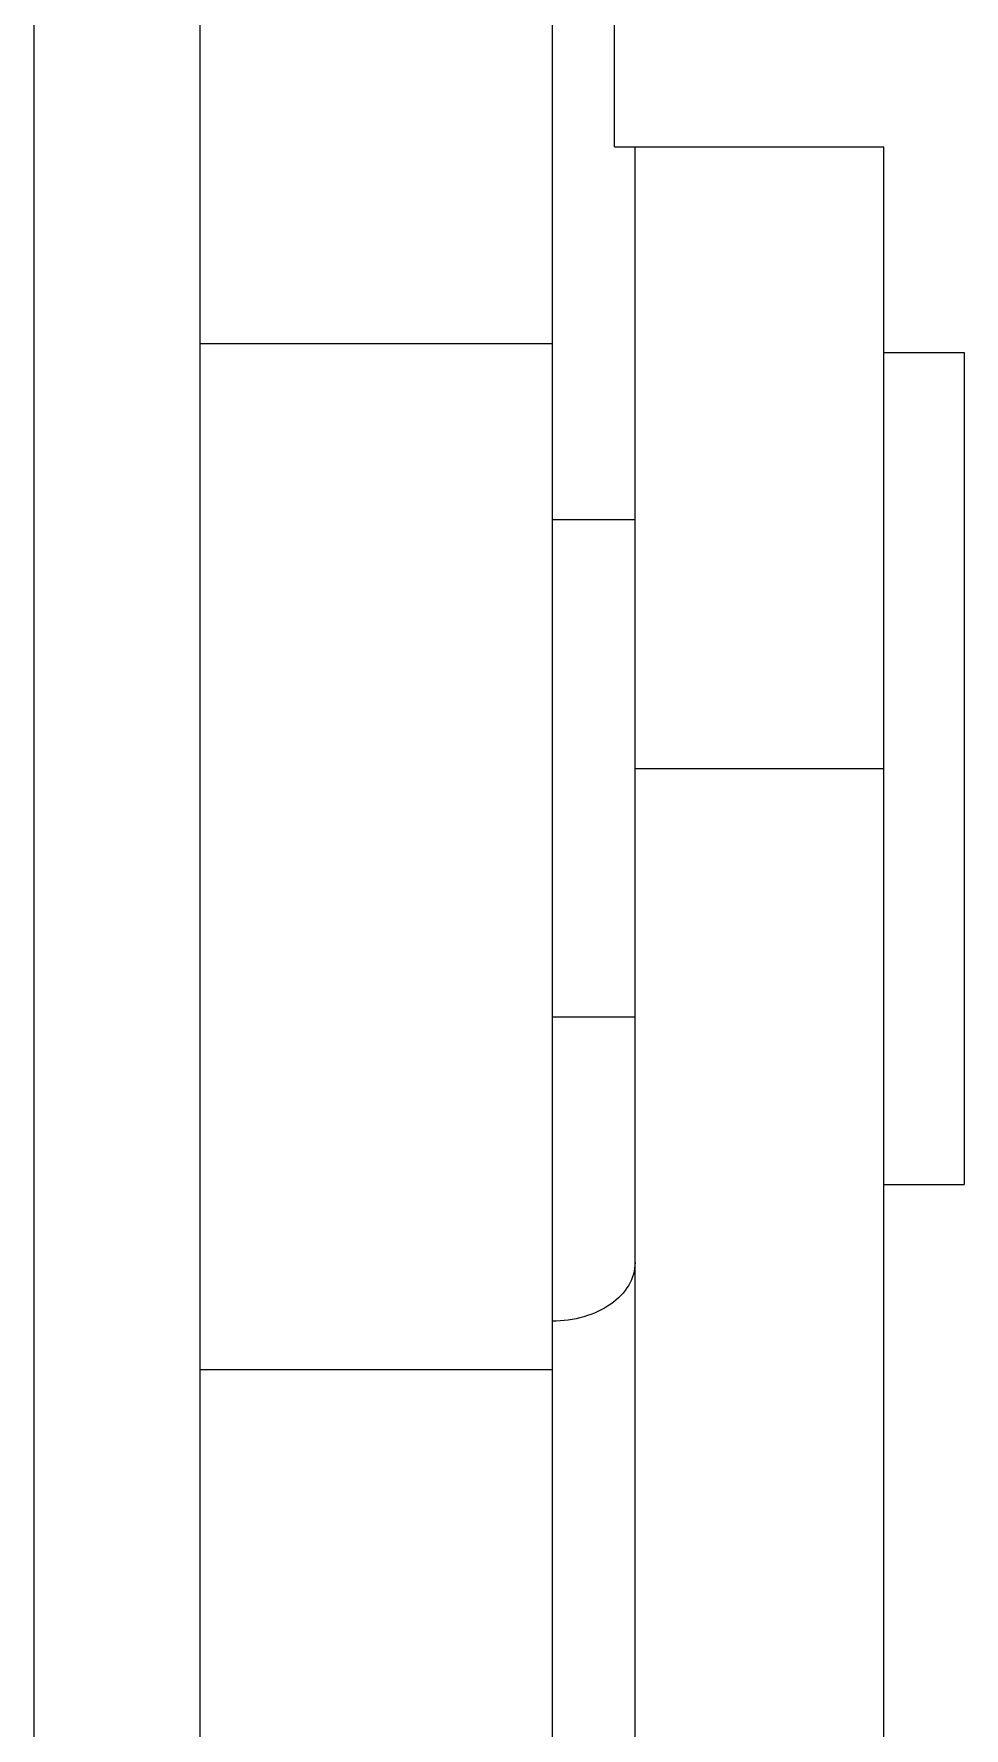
# Model space of a CAD drawing. Extents: x 27938 to 1507990, y 110129 to 923079.
# Drawn here: x 555524.9 to 555708.4, y 366079 to 366413.3 of the extents above; entities that cross this region are included whole.
import ezdxf

# ---------------------------------------------------------------- set-up
doc = ezdxf.new("R2010")
doc.units = 0
doc.header["$LTSCALE"] = 1000
doc.header["$MEASUREMENT"] = 0

msp = doc.modelspace()

# ---------------------------------------------------------------- linework, layer by layer
for p, q in [((555639.43, 366391), (555639.43, 369059.47)), ((555524.94, 368785.73), (555524.94, 366070.82)), ((555557.65, 368785.73), (555557.65, 366070.82)), ((555627.16, 366632.63), (555627.16, 365743.72)), ((555639.43, 366391), (555692.58, 366391)), ((555643.52, 365777.24), (555643.52, 366391)), ((555692.58, 365777.24), (555692.58, 366391)), ((555557.65, 366352.18), (555627.16, 366352.18)), ((555692.58, 366350.42), (555708.42, 366350.42)), ((555708.42, 366350.42), (555708.42, 366186.25)), ((555643.52, 366317.4), (555627.16, 366317.4)), ((555643.52, 366268.33), (555692.58, 366268.33)), ((555643.52, 366219.27), (555627.16, 366219.27)), ((555692.58, 366186.25), (555708.42, 366186.25)), ((555557.65, 366149.76), (555627.16, 366149.76))]:
    msp.add_line(p, q)
msp.add_open_spline([(555643.52, 366170.85), (555643.52, 366169.32), (555642.52, 366166.03), (555638.71, 366162.26), (555633.36, 366159.84), (555629.27, 366159.29), (555627.16, 366159.29)], degree=3, knots=[0, 0, 0, 0, 0.209483, 0.444656, 0.71201, 1, 1, 1, 1])

doc.saveas('drawing.dxf')
